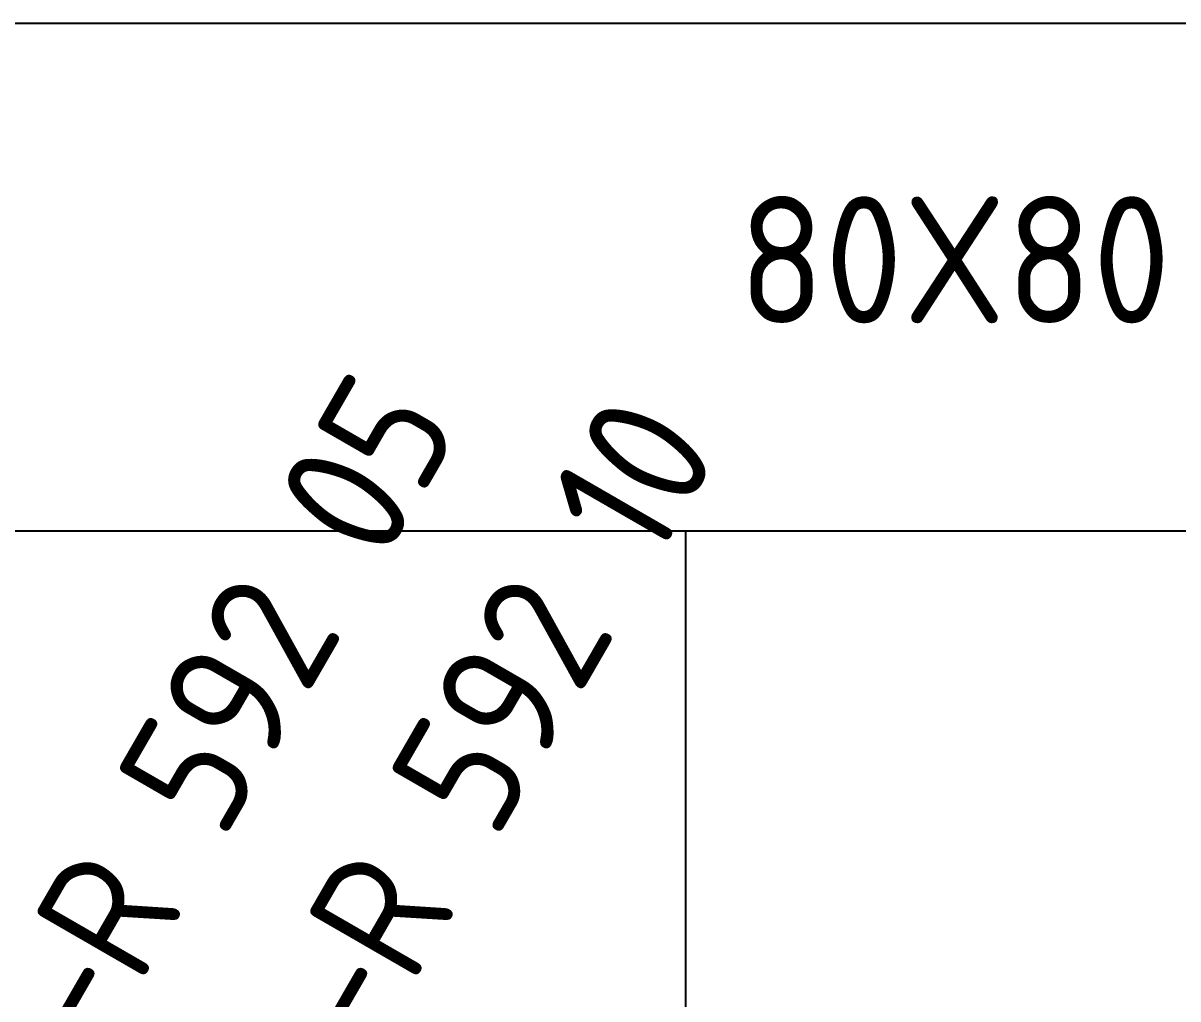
# Model space of a CAD drawing. Header units: millimetres. Extents: x 0 to 69574, y -5 to 41746.
# Drawn here: x 32247.8 to 32429.7, y 12365.6 to 12519.4 of the extents above; entities that cross this region are included whole.
import ezdxf
from ezdxf.enums import TextEntityAlignment as Align

# ---------------------------------------------------------------- set-up
doc = ezdxf.new("R2010")
doc.units = ezdxf.units.MM
doc.layers.add('000-PI_TEXT', color=7, linetype='Continuous')
doc.layers.add('002-PI-Kabelska kanalica', color=150, linetype='Continuous')
doc.styles.add('PI0', font='isocpeur.ttf', dxfattribs={"width": 0.9})

# ---------------------------------------------------------------- blocks, each defined once
blk = doc.blocks.new('*U1218')
at = {"layer": '002-PI-Kabelska kanalica'}
for p, q in [((-20, -100), (-20, 1388)), ((60, -100), (60, 1388))]:
    blk.add_line(p, q, dxfattribs=at)
blk = doc.blocks.new('*U1198')
at = {"layer": '002-PI-Kabelska kanalica'}
for q in [(-20, 560), (60, -100)]:
    blk.add_line((-20, -100), q, dxfattribs=at)

msp = doc.modelspace()

# ---------------------------------------------------------------- block references
at = {"rotation": 270}
msp.add_blockref('*U1218', (31748.138, 12499.404), dxfattribs=at)
at = {"xscale": -1, "rotation": 180}
msp.add_blockref('*U1198', (32372.138, 12339.404), dxfattribs=at)

# ---------------------------------------------------------------- texts
at = {"insert": (32394.538, 12482.103), "char_height": 20, "width": 16.78721, "attachment_point": 5, "style": 'PI0'}
msp.add_mtext('{\\fISOCPEUR|b0|i0|c238|p34;80}X{\\fISOCPEUR|b0|i0|c238|p34;8}0', dxfattribs=at)
at = {"layer": '000-PI_TEXT', "style": 'PI0', "width": 0.9}
for s, p in [('-R 592 05', (32251.234, 12361.904)), ('-R 592 10', (32294.197, 12361.904))]:
    msp.add_text(s, height=20, rotation=60, dxfattribs=at).set_placement(p, align=Align.MIDDLE_LEFT)

doc.saveas('drawing.dxf')
